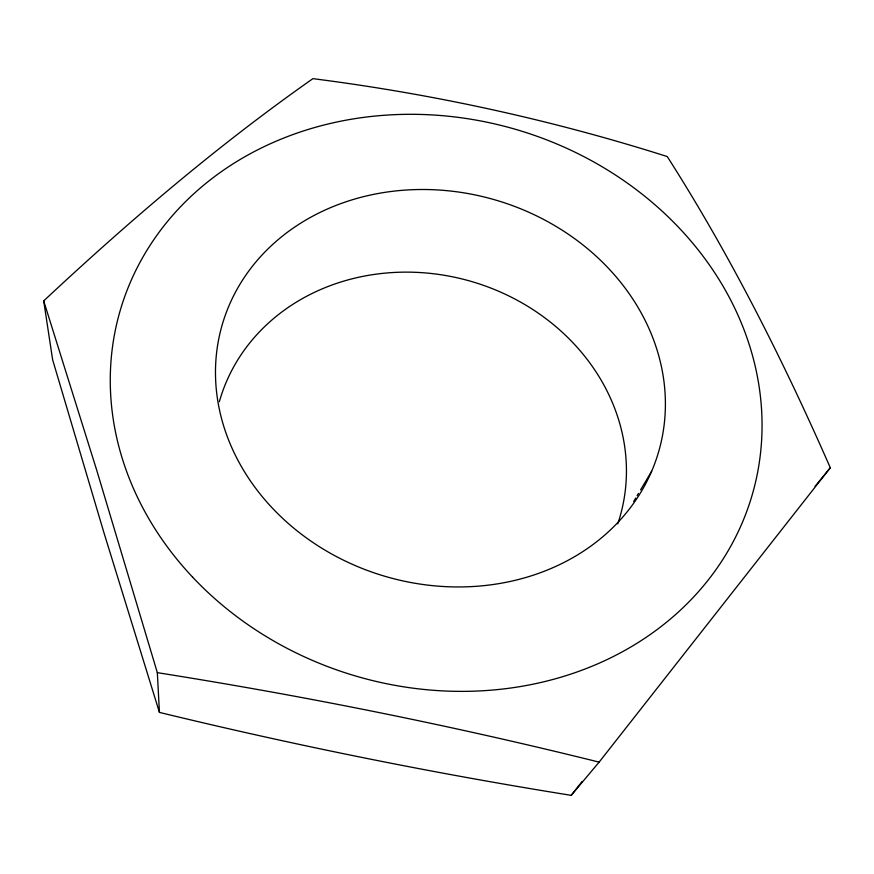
<?xml version="1.0" encoding="UTF-8"?>
<svg xmlns="http://www.w3.org/2000/svg" width="874" height="874" viewBox="0 0 874 874"><rect width="100%" height="100%" fill="white"/><g stroke="black" fill="none" stroke-linecap="round" stroke-linejoin="round"><path stroke-width="1.31" d="M633.661 501.523L635.737 498.027M637.124 495.7L638.501 493.373M640.576 489.888L651.643 471.272A227.262 196.093 16.3 0 0 401.909 190.346A227.262 196.093 16.3 0 0 267.739 503.042A227.262 196.093 16.3 0 0 651.643 471.272M830.3 467.765L599.127 762.128L571.214 795.351C432.914 773.162 295.543 745.478 159.439 712.397L103.984 532.845L52.648 359.815L43.7 300.896C128.773 221.384 217.506 145.565 312.914 78.649C433.089 93.988 551.778 119.869 667.255 156.555C730.38 255.448 783.224 360.416 830.3 467.765L815.038 486.381M571.214 795.351L582.095 781.465M43.7 300.896L96.61 469.851L157.331 672.652C305.802 696.163 453.245 725.846 599.127 762.128M157.331 672.652L159.439 712.397M219.352 401.69A208.416 184.665 16.3 0 1 474.56 282.411A208.416 184.665 16.3 0 1 617.765 523.843M192.564 577.091A329.17 284.793 16.3 0 0 745.446 514.873A329.17 284.793 16.3 0 0 370.467 116.548A329.17 284.793 16.3 0 0 192.564 577.091"/></g></svg>
